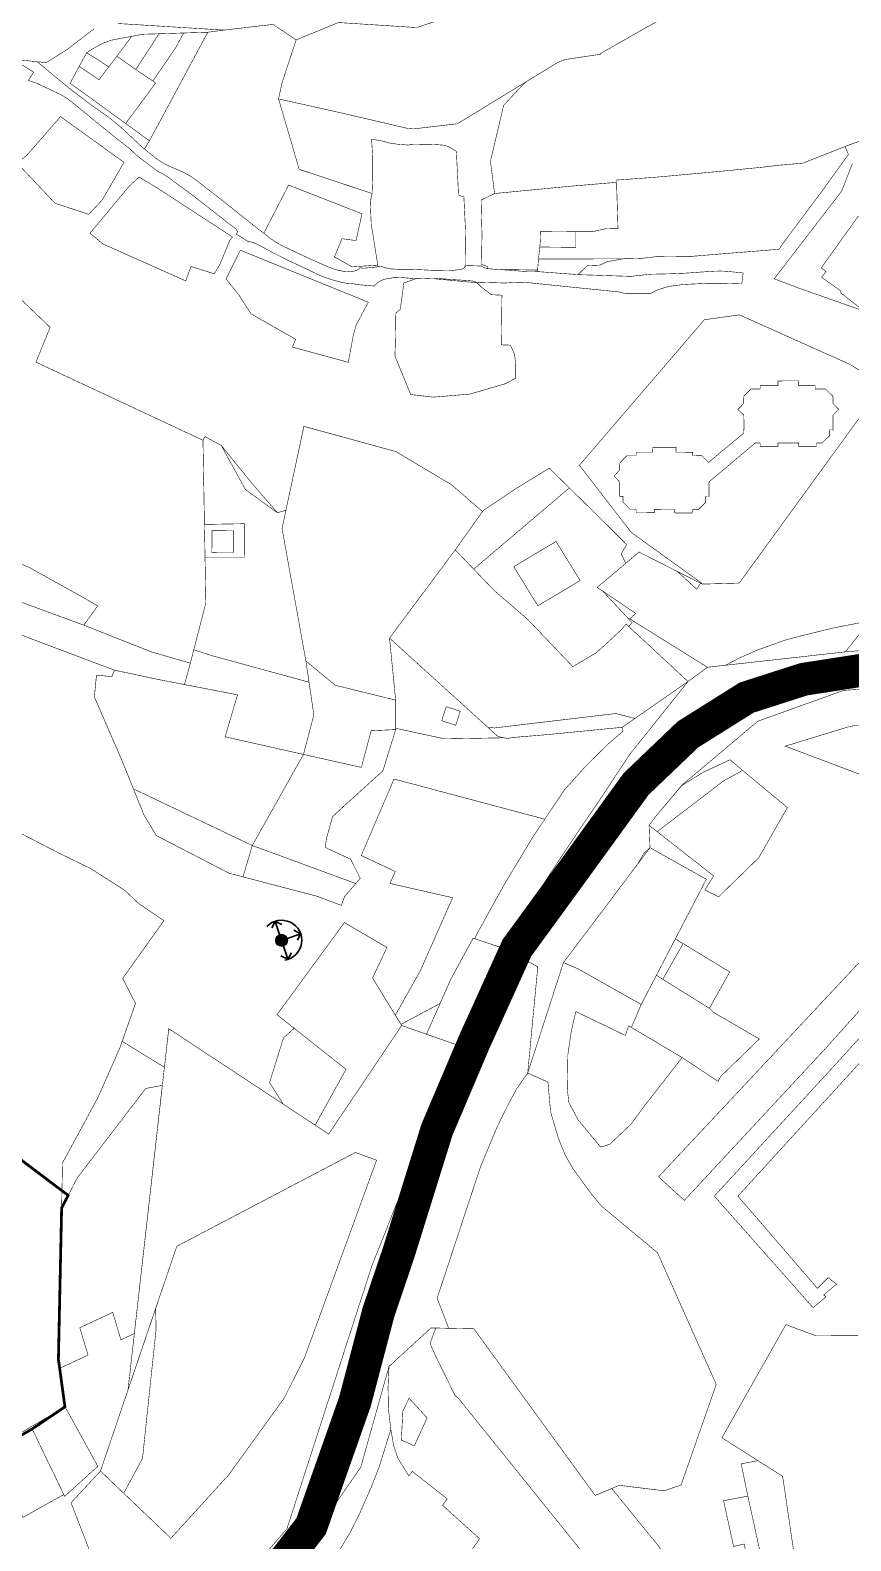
# Model space of a CAD drawing. Header units: millimetres. Extents: x 21689 to 31331, y 37531 to 43751.
# Drawn here: x 23511 to 23810, y 38661 to 39211 of the extents above; entities that cross this region are included whole.
import ezdxf

# ---------------------------------------------------------------- set-up
doc = ezdxf.new("R2010")
doc.units = ezdxf.units.MM
for name, color, linetype, lineweight in [('0.15 - Видовые раскрытия', 22, 'Continuous', 9), ('00 границы ОКН', 1, 'Continuous', 40), ('CONTUR', 150, 'Continuous', 9)]:
    doc.layers.add(name, color=color, linetype=linetype, lineweight=lineweight)
doc.layers.add('00 Дороги', color=252, linetype='Continuous', lineweight=9, transparency=0.2)

# ---------------------------------------------------------------- blocks, each defined once
blk = doc.blocks.new('участки все')
at = {"layer": 'CONTUR', "const_width": 0.2}
for points in [[(956.74, 1330.37), (920.72, 1327.95), (889.53, 1316.72), (861.82, 1293.4), (852.51, 1282.26), (849.91, 1278.79), (850.25, 1270.64), (847.94, 1268.49), (845.79, 1264.73), (818.74, 1228.79), (805.72, 1188.53), (809.4, 1227.26), (797.16, 1233.89), (802.08, 1242.9), (809.02, 1253.7), (813.84, 1261.04), (818.74, 1268.49), (824.52, 1277.16), (831.02, 1286.66), (842.9, 1304.66), (864.09, 1331.19), (871.17, 1336.36), (873.38, 1336.62), (921.35, 1341.97), (950.23, 1344.31)], [(926.38, 1527.9), (922.83, 1526.69), (921.25, 1526.06), (905.9, 1520.02), (902.86, 1519.74), (896.52, 1519.2), (892.55, 1518.68), (877.95, 1517.23), (851.91, 1514.85), (838.04, 1513.84), (838.06, 1513.03), (821.39, 1511.62), (793.69, 1508.96), (792.16, 1520.7), (793.7, 1527.22), (794.34, 1529.94), (795.13, 1533.29), (796.96, 1541.08), (803.41, 1548), (805.14, 1549.65), (816.59, 1556.66), (819.13, 1557.72), (832.21, 1559.69), (832.17, 1559.89), (843.21, 1566.22), (859.21, 1575.26)], [(713.01, 1570.56), (695.15, 1568.48), (656.45, 1570.89)], [(647.9, 1568.98), (637.94, 1561.33), (630.41, 1556.61), (611.4, 1558.62)], [(926.18, 1500.84), (912.56, 1481.83), (914.3, 1480.58), (912.75, 1478.43), (919.53, 1473.58), (919.81, 1472.66), (928.16, 1466.14), (904.25, 1474.55), (895.46, 1477.88), (920.04, 1509.84), (923.93, 1519.88)], [(928.16, 1466.14), (919.81, 1472.66), (919.53, 1473.58), (912.75, 1478.43), (914.3, 1480.58), (912.56, 1481.83), (926.18, 1500.84)], [(621.45, 1557.55), (627.17, 1556.95), (632.74, 1552.33), (639.33, 1546.87), (647.26, 1540.91), (653.19, 1536.73), (657.6, 1533.11), (665.56, 1525.69), (670.25, 1521.89), (672.67, 1520.24), (675.31, 1518.9), (680.16, 1516.79), (682.84, 1515.34), (685.17, 1513.73), (694.12, 1506.76), (695.71, 1505.51), (699.46, 1502.5), (704.12, 1498.79), (706.23, 1497.12), (709.64, 1494.47), (712.29, 1492.42), (713.95, 1491.26), (715.83, 1490.18), (722.77, 1486.88), (726.75, 1485.03), (733.15, 1482.19), (734.91, 1481.55), (736.63, 1481.02), (738.72, 1480.61), (740.61, 1480.5), (742.62, 1480.7), (743.54, 1480.99), (744.33, 1481.52), (744.58, 1481.89), (746.22, 1481.73), (752.54, 1482.4), (752.69, 1482.32), (753.74, 1481.93), (755.83, 1481.5), (758.06, 1481.37), (762.58, 1481.36), (766.33, 1481.21), (770.76, 1480.99), (777.64, 1480.88), (780.82, 1481.21), (781.91, 1481.46), (782.64, 1481.91), (783.33, 1482.72), (789.15, 1482.53), (789.79, 1481.97), (790.2, 1481.8), (791.33, 1481.56), (793.51, 1481.37), (799.34, 1481), (804.41, 1480.58), (809.28, 1480.51), (824.02, 1479.41), (838.64, 1478.92), (843.32, 1478.77), (848.97, 1479.42), (850.7, 1479.55), (857.56, 1479.71), (862.75, 1479.92), (868.47, 1480.32), (873.99, 1480.67), (876.02, 1480.71), (877.29, 1480.65), (878.43, 1480.59), (884.16, 1480.02), (883.67, 1476.15), (879.85, 1476.28), (871.27, 1476.24), (865.04, 1475.95), (862.35, 1475.79), (858.22, 1475.29), (856.17, 1474.84), (854.22, 1474.24), (852.23, 1473.48), (850.42, 1472.44), (840.96, 1472.51), (840.25, 1472.88), (838.7, 1473.13), (811.29, 1475.92), (805.77, 1476.5), (802.89, 1476.61), (800.14, 1476.51), (797.39, 1476.35), (787.09, 1476.65), (785.73, 1477.05), (784.38, 1477.22), (779.09, 1477.56), (773.4, 1477.98), (770.51, 1477.99), (767.85, 1477.88), (764.99, 1477.93), (764.37, 1477.98), (759.47, 1478.36), (756.71, 1478.27), (754.92, 1477.96), (753.96, 1477.8), (752.64, 1477.38), (751.42, 1476.72), (750.34, 1475.79), (749.95, 1475.22), (743.34, 1475.81), (742.87, 1475.97), (741.38, 1476.16), (739.83, 1476.26), (738.38, 1476.49), (735.35, 1477.3), (732.45, 1478.2), (729.57, 1479.33), (724.86, 1481.65), (718.68, 1484.52), (713.06, 1487.34), (707.68, 1490.28), (706.27, 1490.9), (704.79, 1491.36), (704.03, 1491.42), (704.03, 1491.42), (699.64, 1494.17), (699.98, 1494.75), (700.02, 1495.07), (699.94, 1495.38), (699.55, 1495.96), (698.53, 1496.81), (696.34, 1498.4), (693.74, 1500.51), (684.8, 1507.5), (674.97, 1514.77), (672.7, 1516.25), (671.45, 1516.72), (663.12, 1523.02), (660.84, 1525.27), (655.62, 1529.35), (647.37, 1536.04), (638.41, 1543.35), (635.66, 1545.02), (626.98, 1549.12), (623.96, 1550.13), (625.85, 1553.17), (621.23, 1556.06)], [(930.35, 1353.28), (917.12, 1350.72), (904.65, 1347.66), (899.25, 1346.21), (889.07, 1342.54), (882.41, 1339.55), (877.69, 1337.1), (873.38, 1336.62), (871.17, 1336.36), (842.87, 1354.01), (845.06, 1355.96), (831.04, 1365.49), (837.51, 1370.92), (840.02, 1373.05), (842.55, 1375.17), (846.23, 1378.35), (860.2, 1371.27), (867.25, 1364.8), (868.63, 1367), (869.3, 1366.66), (882.73, 1367.04), (899.76, 1390.46), (934.89, 1438.8)], [(577.06, 1364.85), (655.27, 1335.31), (654.32, 1332.97), (648.73, 1333.51), (647.97, 1325.54), (657.89, 1302.7), (666.04, 1282.53), (670.51, 1275.06), (697.05, 1261.33), (702.08, 1260.02), (729.13, 1252.92), (737.88, 1249.64), (739.13, 1252.96), (744.77, 1259.46), (741.28, 1266.45), (733.2, 1270.16), (732.06, 1270.76), (732.42, 1273.86), (734.72, 1282.04), (753.01, 1298.65), (757.66, 1313.65), (757.99, 1314.07), (775.53, 1310.28), (797.14, 1310.67), (798.36, 1310.42), (800.58, 1310.81), (812.77, 1311.83), (840.03, 1314.49), (840.43, 1313.12), (834.67, 1308.09), (826.52, 1300.03), (818.91, 1291.46), (811.95, 1281.02), (757.06, 1295.66), (745.12, 1267.8), (757.52, 1261.97), (755.57, 1257.62), (778.36, 1252.43), (777.3, 1249.94), (766.71, 1225.96), (757.55, 1209.64), (749.24, 1223.19), (754.49, 1234.29), (739, 1243.37), (714.45, 1209.8), (720.68, 1204.85), (716.82, 1201.35), (711.75, 1185.08), (716.71, 1177.24), (675.05, 1204.71), (673.48, 1190.64), (658.11, 1200.1), (662.94, 1213.93), (658.28, 1223.04), (673.29, 1244.07), (664.05, 1250.34), (659.1, 1255.07), (646.56, 1263.08), (635.07, 1268.67), (615.96, 1278.55)], [(618.89, 1056.13), (637.3, 1066.95), (634.9, 1084.16), (636.38, 1155.84), (649.18, 1179.44), (657.33, 1197.9), (662.93, 1213.93), (658.27, 1223.04), (673.29, 1244.07), (664.05, 1250.34), (659.1, 1255.06), (646.56, 1263.07), (635.08, 1268.67), (615.96, 1278.54)], [(705.55, 1008.01), (718.07, 1022.53), (749.01, 1118.36), (780.9, 1198.47), (768.88, 1202.69), (777.75, 1222.79), (785.87, 1237.69), (797.16, 1233.89), (809.4, 1227.26), (805.72, 1188.53), (801.71, 1182.79), (798.28, 1176.44), (794.57, 1168.88), (788.46, 1154.18), (772.75, 1106.5), (776.95, 1095.57), (770.51, 1095.7), (755.23, 1081.64), (744.94, 1044.94), (723.26, 1013.59)], [(910.25, 961.97), (898.54, 1041.63), (876.42, 1055.7), (899.72, 1096.91), (899.72, 1096.91), (910.72, 1092.82), (925.98, 1092.88)], [(736.5, 1013.5), (740.79, 1020.69), (744.31, 1027.54), (748.73, 1037.6), (751.76, 1045.33), (755.89, 1058.77), (756.97, 1052.67), (758.47, 1048.17), (762.45, 1041.79), (763.7, 1043.45), (776.4, 1033.46), (774.72, 1031.1), (788.19, 1018.92), (779.19, 1005.6)]]:
    blk.add_lwpolyline(points, dxfattribs=at)
for points in [[(716.28, 1549.23), (721.42, 1564.93), (736.87, 1571.24), (765.25, 1569.41), (795.86, 1579.4), (868.74, 1611.75), (873.57, 1610.47), (870.76, 1600.73), (872.9, 1595.97), (867.78, 1579.94), (859.21, 1575.26), (843.21, 1566.22), (832.17, 1559.89), (832.21, 1559.69), (819.13, 1557.72), (816.59, 1556.66), (780.13, 1534.36), (764.12, 1532.49), (762.05, 1532.66), (749.46, 1535.61), (734.37, 1539.1), (715.02, 1543.42), (716.28, 1549.23)], [(689.26, 1567.71), (695.15, 1568.48), (713.01, 1570.56), (721.42, 1564.93), (716.28, 1549.23), (715.02, 1543.42), (722.55, 1517.75), (749.07, 1508.97), (748.41, 1506.13), (748.74, 1497.99), (751.14, 1482.87), (741.79, 1482.22), (735.39, 1485.88), (738.12, 1492.49), (743.24, 1491.81), (745.39, 1501.58), (718.69, 1512.02), (709.64, 1494.47), (706.23, 1497.12), (704.12, 1498.79), (699.46, 1502.5), (695.71, 1505.51), (694.12, 1506.76), (685.17, 1513.73), (682.84, 1515.34), (680.16, 1516.79), (675.31, 1518.9), (672.67, 1520.24), (670.25, 1521.89), (666.16, 1525.22), (666.73, 1526.01), (668.02, 1528.17), (674.5, 1540.19), (689.26, 1567.71)], [(645.14, 1560.23), (647.01, 1561.45), (650.77, 1563.59), (652.41, 1564.17), (654.03, 1564.79), (661.55, 1566.2), (656.16, 1558.98), (653.2, 1555.05), (650.08, 1557.18), (645.14, 1560.23)], [(661.55, 1566.2), (665.65, 1566.97), (671.55, 1567.15), (663.01, 1554.13), (656.16, 1558.98), (661.55, 1566.2)], [(680.47, 1567.43), (689.26, 1567.71), (674.5, 1540.19), (668.02, 1528.17), (659.34, 1534.47), (663.85, 1540.47), (670.24, 1549.15), (669.26, 1549.93), (677.62, 1562.12), (680.47, 1567.43)], [(671.55, 1567.15), (680.47, 1567.43), (677.62, 1562.12), (669.26, 1549.93), (663.01, 1554.13), (671.55, 1567.15)], [(639.14, 1549.14), (642.45, 1555.25), (649.66, 1550.41), (653.2, 1555.05), (656.16, 1558.98), (663.01, 1554.13), (669.26, 1549.93), (670.24, 1549.15), (663.85, 1540.47), (659.34, 1534.47), (639.14, 1549.14)], [(642.45, 1555.25), (645.14, 1560.23), (650.08, 1557.18), (653.2, 1555.05), (649.66, 1550.41), (642.45, 1555.25)], [(635.67, 1536.96), (656.3, 1522.08), (658.74, 1520.31), (656.47, 1516.37), (650.89, 1506.66), (645.94, 1501.37), (633.66, 1505.39), (621.51, 1518.28), (620.48, 1520.54), (623.33, 1522.83), (635.67, 1536.96)], [(748.88, 1528.7), (752.08, 1528.24), (755.47, 1527.34), (758.32, 1526.91), (762.57, 1526.56), (762.63, 1526.76), (769.31, 1526.89), (772.71, 1526.76), (774.06, 1526.65), (775.19, 1526.56), (776.24, 1526.29), (777.36, 1525.76), (778.69, 1525.03), (779.75, 1524.29), (780.55, 1508.35), (782.49, 1507.69), (783.08, 1495.46), (782.93, 1482.26), (782.64, 1481.91), (781.91, 1481.47), (780.82, 1481.21), (777.65, 1480.89), (770.76, 1480.99), (766.33, 1481.21), (762.58, 1481.36), (758.06, 1481.37), (755.83, 1481.5), (753.74, 1481.93), (752.54, 1482.4), (751.24, 1482.27), (751.14, 1482.87), (748.74, 1497.99), (748.41, 1506.13), (749.08, 1508.97), (749.29, 1514.63), (749.28, 1522.38), (748.88, 1528.7)], [(838.04, 1513.84), (851.91, 1514.85), (877.95, 1517.23), (892.55, 1518.68), (896.52, 1519.2), (902.86, 1519.74), (905.9, 1520.02), (921.25, 1526.06), (922.49, 1523.19), (913.25, 1510.37), (898.87, 1491.05), (897.2, 1488.64), (875.86, 1486.92), (865.79, 1486.09), (852.66, 1485.96), (847.11, 1485.33), (840.56, 1485.18), (834.26, 1485.16), (809.65, 1485.06), (810.12, 1489.47), (823.26, 1489.33), (823.26, 1495.07), (829.2, 1495.02), (834.45, 1496.2), (838.59, 1496.3), (838.16, 1509.95), (838.04, 1513.84)], [(670.66, 1511.11), (698.27, 1493.11), (697.27, 1491.9), (693.8, 1483.42), (691.64, 1479.69), (683.18, 1482.36), (681.19, 1477.14), (650.91, 1490.66), (646.38, 1494.52), (660.73, 1511.71), (664.23, 1514.95), (670.66, 1511.11)], [(718.69, 1512.02), (745.39, 1501.58), (743.24, 1491.81), (738.12, 1492.49), (735.39, 1485.88), (741.79, 1482.22), (751.14, 1482.87), (751.24, 1482.26), (746.22, 1481.73), (744.58, 1481.89), (744.33, 1481.52), (743.54, 1480.99), (742.62, 1480.7), (740.61, 1480.5), (738.72, 1480.61), (736.63, 1481.02), (734.91, 1481.55), (733.15, 1482.19), (726.75, 1485.03), (722.77, 1486.88), (715.83, 1490.18), (713.95, 1491.26), (712.29, 1492.42), (709.64, 1494.47), (718.69, 1512.02)], [(793.7, 1508.96), (821.39, 1511.62), (838.06, 1513.02), (838.16, 1509.95), (838.59, 1496.3), (834.45, 1496.2), (829.2, 1495.02), (810.45, 1495.17), (810.34, 1491.56), (809.65, 1485.06), (809.32, 1481.06), (794.6, 1481.3), (793.51, 1481.37), (791.23, 1481.59), (791.01, 1482.39), (788.89, 1483.16), (789.08, 1494.21), (788.91, 1500.23), (788.76, 1506.55), (793.7, 1508.96)], [(810.45, 1495.17), (823.26, 1495.07), (823.26, 1489.33), (810.12, 1489.47), (810.34, 1491.56), (810.45, 1495.17)], [(701.1, 1488.3), (747.71, 1469.35), (743.37, 1461.25), (742.26, 1457.47), (740.42, 1447.46), (720.07, 1453.01), (721.22, 1455.86), (704.97, 1465.13), (700.52, 1472.12), (695.91, 1477.81), (701.1, 1488.3)], [(809.65, 1485.06), (840.56, 1485.18), (834.55, 1484.1), (832.13, 1482.88), (827.39, 1482.68), (824.02, 1479.41), (809.28, 1480.51), (809.65, 1485.06)], [(590.14, 1465.48), (602.16, 1470.49), (612.09, 1479.36), (617.24, 1474.22), (631.87, 1460.18), (626.69, 1447.51), (687.51, 1419.07), (688.55, 1359.87), (682.92, 1337.87), (668.85, 1341.93), (644.13, 1351.71), (649.16, 1358.71), (644.27, 1361.6), (624.26, 1372.73), (615.04, 1376.64), (614.61, 1384.92), (590.6, 1414.13), (590.05, 1418.74), (589.28, 1430.37), (588.09, 1454.79), (590.14, 1465.48)], [(760.63, 1476.37), (764.99, 1477.92), (767.85, 1477.88), (770.51, 1477.99), (771.6, 1477.99), (771.98, 1477.87), (784.43, 1476.71), (787.37, 1476.37), (788.94, 1474.81), (792.47, 1472.09), (796.34, 1471.92), (796.12, 1453.82), (799.41, 1453.71), (800.92, 1450.46), (801.38, 1446.38), (801.37, 1443.4), (801.31, 1441.63), (797.48, 1439.62), (784.62, 1435.88), (771.28, 1434.77), (763.14, 1435.74), (757.87, 1448.55), (757.39, 1449.78), (757.54, 1453.8), (757.71, 1465.38), (759.35, 1466.81), (760.63, 1476.37)], [(590.14, 1465.48), (588.09, 1454.79), (589.28, 1430.37), (590.05, 1418.74), (590.6, 1414.13), (614.61, 1384.92), (615.04, 1376.64), (624.26, 1372.73), (644.27, 1361.6), (649.16, 1358.71), (644.13, 1351.71), (591.41, 1371.05), (579.99, 1377.85), (576.14, 1382.19), (556.04, 1415.83), (564.04, 1466.75), (590.14, 1465.48)], [(843.45, 1385.47), (824.55, 1409.95), (870.04, 1462.98), (882.81, 1464.74), (923.14, 1446.66), (932.45, 1440.76), (934.89, 1438.8), (882.73, 1367.04), (869.3, 1366.66), (868.94, 1367.09), (843.45, 1385.47)], [(890.37, 1438.96), (896.87, 1438.96), (896.88, 1440.69), (904.4, 1440.71), (904.39, 1438.98), (910.38, 1438.96), (910.39, 1437.73), (914.2, 1437.71), (916.84, 1435.08), (916.87, 1432.45), (918.96, 1430.3), (916.84, 1428.15), (916.84, 1422.84), (915.68, 1422.88), (915.68, 1420.77), (912.94, 1418.09), (910.85, 1418.07), (910.88, 1416.88), (910.62, 1416.87), (904.57, 1416.88), (904.36, 1416.86), (904.37, 1418.08), (896.88, 1418.09), (896.88, 1416.87), (896.69, 1416.85), (890.78, 1416.88), (890.36, 1416.88), (890.37, 1418.04), (888.51, 1418.09), (888.12, 1417.7), (871.72, 1403.88), (871.71, 1398.58), (870.53, 1398.56), (870.53, 1396.46), (867.85, 1393.78), (865.73, 1393.78), (865.53, 1392.54), (859.23, 1392.61), (859.23, 1393.82), (851.8, 1393.89), (851.81, 1392.68), (845.23, 1392.61), (845.22, 1393.82), (843.12, 1393.83), (840.42, 1396.54), (840.43, 1398.66), (839.23, 1398.64), (839.16, 1403.89), (837.17, 1406.01), (839.18, 1408.16), (839.26, 1410.84), (841.94, 1413.5), (845.22, 1413.51), (845.22, 1414.71), (851.25, 1414.72), (851.26, 1416.48), (859.75, 1416.46), (859.75, 1414.72), (865.75, 1414.7), (865.75, 1413.51), (869.08, 1413.47), (871.57, 1411.02), (884.2, 1421.51), (884.15, 1422.79), (884.45, 1422.85), (884.42, 1428.18), (882.27, 1430.32), (884.37, 1432.45), (884.39, 1435.1), (887.03, 1437.74), (890.37, 1437.73), (890.37, 1438.96)], [(890.37, 1438.96), (896.87, 1438.96), (896.88, 1440.69), (904.4, 1440.71), (904.39, 1438.98), (910.38, 1438.96), (910.39, 1437.73), (914.2, 1437.71), (916.84, 1435.08), (916.87, 1432.45), (918.96, 1430.3), (916.84, 1428.15), (916.84, 1422.84), (915.68, 1422.88), (915.68, 1420.77), (912.94, 1418.09), (910.85, 1418.07), (910.88, 1416.88), (910.62, 1416.87), (904.57, 1416.88), (904.36, 1416.86), (904.37, 1418.08), (896.88, 1418.09), (896.88, 1416.87), (896.69, 1416.85), (890.78, 1416.88), (890.36, 1416.88), (890.37, 1418.04), (888.51, 1418.09), (888.12, 1417.7), (871.72, 1403.88), (871.71, 1398.58), (870.53, 1398.56), (870.53, 1396.46), (867.85, 1393.78), (865.73, 1393.78), (865.53, 1392.54), (859.23, 1392.61), (859.23, 1393.82), (851.8, 1393.89), (851.81, 1392.68), (845.23, 1392.61), (845.22, 1393.82), (843.12, 1393.83), (840.42, 1396.54), (840.43, 1398.66), (839.23, 1398.64), (839.16, 1403.89), (837.17, 1406.01), (839.18, 1408.16), (839.26, 1410.84), (841.94, 1413.5), (845.22, 1413.51), (845.22, 1414.71), (851.25, 1414.72), (851.26, 1416.48), (859.75, 1416.46), (859.75, 1414.72), (865.75, 1414.7), (865.75, 1413.51), (869.08, 1413.47), (871.57, 1411.02), (884.2, 1421.51), (884.15, 1422.79), (884.45, 1422.85), (884.42, 1428.18), (882.27, 1430.32), (884.37, 1432.45), (884.39, 1435.1), (887.03, 1437.74), (890.37, 1437.73), (890.37, 1438.96)], [(724.97, 1338.68), (727.88, 1319), (724.09, 1304.62), (695.57, 1311.04), (700.09, 1326.33), (680.77, 1330.07), (682.92, 1337.87), (688.55, 1359.87), (688.26, 1376.25), (702.52, 1376.24), (702.58, 1388.67), (688.04, 1388.41), (687.51, 1419.07), (688.22, 1420.42), (694.17, 1417.16), (702.95, 1401.14), (714.59, 1392.65), (717.71, 1393.58), (716.29, 1386.93), (724.97, 1338.68)], [(687.51, 1419.07), (688.22, 1420.42), (694.17, 1417.16), (705.06, 1403.71), (714.59, 1392.65), (717.7, 1393.58), (716.29, 1386.93), (724.97, 1338.69), (726.09, 1330.94), (690.75, 1340.6), (684.17, 1342.76), (688.55, 1359.87), (688.27, 1376.25), (702.52, 1376.24), (702.58, 1388.67), (688.05, 1388.41), (687.51, 1419.07)], [(724.24, 1424.15), (757.74, 1414.95), (778.01, 1402.85), (789.27, 1393.08), (779.34, 1379.13), (755.42, 1347), (757.66, 1324.4), (757.66, 1313.66), (748.74, 1313.26), (745.17, 1299.89), (724.09, 1304.62), (727.88, 1319), (724.97, 1338.69), (716.29, 1386.93), (724.24, 1424.15)], [(724.26, 1424.13), (757.74, 1414.95), (778.01, 1402.85), (789.27, 1393.08), (779.34, 1379.13), (755.42, 1347), (757.66, 1324.4), (735.64, 1329.82), (724.97, 1338.69), (716.29, 1386.93), (717.7, 1393.58), (724.26, 1424.13)], [(786.06, 1372.12), (820.9, 1401.72), (813.55, 1408.9), (801.39, 1401.41), (789.55, 1393.48), (779.34, 1379.13), (786.06, 1372.12)], [(786.06, 1372.12), (820.9, 1401.72), (836.96, 1385.84), (841.72, 1381.04), (839.74, 1377.63), (841.46, 1374.26), (840.02, 1373.05), (837.51, 1370.92), (831.04, 1365.49), (833.05, 1364.12), (843.74, 1352.59), (842.46, 1351.25), (841.56, 1352.08), (839.46, 1349.68), (830.77, 1341.71), (822.16, 1336.58), (805.71, 1353.82), (793.55, 1364.32), (786.06, 1372.12)], [(690.77, 1386.12), (690.75, 1378.21), (698.67, 1378.17), (698.7, 1386.08), (690.77, 1386.12)], [(824.82, 1367.98), (813.45, 1361.17), (809.45, 1358.79), (806.65, 1363.24), (800.65, 1373.02), (816.02, 1382.18), (819.84, 1376.04), (821.65, 1373.09), (824.82, 1367.98)], [(824.82, 1367.98), (813.45, 1361.17), (809.45, 1358.79), (806.65, 1363.24), (800.65, 1373.02), (816.02, 1382.18), (819.84, 1376.04), (821.65, 1373.09), (824.82, 1367.98)], [(837.81, 1319.52), (793.6, 1314.27), (791.23, 1314.48), (755.42, 1347), (779.34, 1379.13), (793.55, 1364.32), (805.71, 1353.82), (822.16, 1336.58), (830.77, 1341.71), (839.46, 1349.68), (841.56, 1352.08), (864.09, 1331.19), (844.78, 1317.73), (837.81, 1319.52)], [(860.2, 1371.27), (868.63, 1367), (867.25, 1364.8), (860.2, 1371.27)], [(930.35, 1353.28), (921.35, 1341.97), (877.69, 1337.1), (882.41, 1339.55), (889.07, 1342.54), (899.25, 1346.21), (904.65, 1347.66), (917.12, 1350.72), (930.35, 1353.28)], [(655.27, 1335.31), (671.32, 1331.91), (700.09, 1326.33), (695.57, 1311.04), (724.09, 1304.62), (705.46, 1271.44), (662.18, 1292.09), (657.9, 1302.7), (647.98, 1325.54), (648.74, 1333.5), (654.33, 1332.97), (655.27, 1335.31)], [(776.05, 1321.99), (774.44, 1316.9), (779.53, 1315.27), (781.16, 1320.36), (776.05, 1321.99)], [(793.6, 1314.27), (837.81, 1319.52), (844.78, 1317.73), (840.13, 1314.5), (812.77, 1311.83), (800.58, 1310.82), (798.36, 1310.42), (794.9, 1311.15), (791.23, 1314.48), (793.6, 1314.27)], [(914.55, 1301.94), (943.62, 1290.96), (964.16, 1287.19), (975.57, 1283.07), (989.89, 1278.14), (1002.18, 1278.47), (1001.58, 1303.88), (961.39, 1309.14), (947.08, 1313.09), (940.85, 1313.63), (940.92, 1314.57), (935.32, 1314.9), (928.32, 1315.03), (925.77, 1315.3), (922.72, 1314.75), (899.47, 1307.63), (914.55, 1301.94)], [(724.09, 1304.62), (745.17, 1299.89), (748.74, 1313.26), (757.66, 1313.66), (753.01, 1298.66), (734.71, 1282.05), (732.42, 1273.86), (732.05, 1270.76), (733.2, 1270.16), (741.27, 1266.45), (744.77, 1259.46), (743.14, 1257.59), (705.46, 1271.44), (724.09, 1304.62)], [(879.33, 1302.67), (883.95, 1298.81), (876.98, 1294.94), (852.86, 1276.48), (849.91, 1278.79), (852.51, 1282.26), (861.83, 1293.29), (869.71, 1298.18), (879.33, 1302.67)], [(883.95, 1298.81), (900.26, 1285.22), (889.82, 1266.97), (875.22, 1252.75), (870.2, 1255.25), (873.4, 1260.35), (852.86, 1276.48), (876.98, 1294.94), (883.95, 1298.81)], [(757.06, 1295.66), (745.12, 1267.8), (757.52, 1261.97), (755.57, 1257.62), (778.36, 1252.43), (777.3, 1249.94), (766.71, 1225.96), (757.55, 1209.64), (759.6, 1206.29), (773.81, 1213.88), (777.74, 1222.79), (785.87, 1237.7), (786.41, 1237.53), (787.53, 1239.76), (797.23, 1257.31), (807.57, 1274.45), (811.95, 1281.02), (757.06, 1295.66)], [(705.46, 1271.44), (702.08, 1260.02), (697.05, 1261.33), (670.51, 1275.07), (666.04, 1282.53), (662.18, 1292.09), (705.46, 1271.44)], [(705.46, 1271.44), (743.14, 1257.59), (739.13, 1252.97), (737.88, 1249.65), (729.15, 1252.92), (702.08, 1260.02), (705.46, 1271.44)], [(870.76, 1259.15), (847.05, 1213.54), (824.03, 1226.53), (818.74, 1228.79), (850.25, 1270.64), (861.31, 1264.44), (870.76, 1259.15)], [(853.36, 1150.74), (955.7, 1260.12), (962.73, 1251.52), (913.51, 1196.83), (862.74, 1142.16), (853.36, 1150.74)], [(728.35, 1169.57), (739.57, 1189.92), (714.45, 1209.8), (739, 1243.36), (754.48, 1234.28), (749.23, 1223.19), (759.84, 1205.86), (733.27, 1166.32), (728.35, 1169.57)], [(918.2, 1192.15), (963.51, 1242.16), (981.48, 1225.74), (977.58, 1221.05), (964.3, 1233.55), (882.26, 1143.71), (911.17, 1110.13), (915.08, 1114.03), (918.2, 1111.68), (913.51, 1107.77), (914.29, 1107), (909.6, 1103.09), (873.67, 1143.71), (918.2, 1192.15)], [(871.9, 1212.13), (879.26, 1225.37), (862.32, 1235.72), (859.43, 1237.37), (852.59, 1224.19), (854.88, 1222.69), (871.9, 1212.13)], [(879.26, 1225.37), (871.89, 1212.13), (854.88, 1222.69), (862.32, 1235.72), (879.26, 1225.37)], [(852.59, 1224.19), (854.88, 1222.69), (871.89, 1212.13), (873.3, 1210.69), (890.05, 1200.96), (875.97, 1187.29), (875.05, 1185.51), (861.94, 1194.19), (843.48, 1205.17), (847.05, 1213.54), (852.59, 1224.19)], [(823.25, 1210.94), (841.25, 1202.27), (842.51, 1205.75), (861.94, 1194.19), (847.97, 1176.25), (843.31, 1169.89), (835.6, 1162.59), (832.29, 1161.57), (824.19, 1171.32), (820.7, 1177.79), (820.14, 1182.78), (820.34, 1195.21), (821.57, 1203.62), (823.25, 1210.94)], [(675.06, 1204.7), (733.27, 1166.32), (759.84, 1205.86), (780.9, 1198.47), (749.01, 1118.36), (718.07, 1022.53), (705.55, 1008.01), (659.44, 980.4), (639.48, 1032), (650.19, 1043.56), (675.83, 1019.07), (696.89, 1042.19), (717.07, 1070.12), (724.52, 1084.99), (750.71, 1156.8), (743, 1159.61), (677.97, 1125.44), (660.22, 1073.17), (675.06, 1204.7)], [(813.1, 1185.28), (814.05, 1174.45), (816.85, 1164.9), (819.29, 1158.82), (822.46, 1153.32), (828.93, 1144.5), (832.55, 1140.1), (852.98, 1123.08), (874.36, 1075.11), (861.56, 1038.5), (855.4, 1036.38), (839.1, 1038.35), (830.28, 1034.67), (786.12, 1095.39), (776.95, 1095.57), (772.75, 1106.5), (788.46, 1154.18), (794.57, 1168.88), (798.28, 1176.44), (801.71, 1182.79), (805.72, 1188.53), (813.1, 1185.28)], [(666.65, 1182.92), (672.71, 1184.08), (662.52, 1093.64), (657.63, 1091.36), (654.65, 1101.38), (642.69, 1095.78), (645.65, 1085.79), (635.35, 1080.99), (634.9, 1084.16), (636.04, 1139.43), (641.82, 1150.46), (666.65, 1182.92)], [(677.97, 1125.44), (743, 1159.61), (750.71, 1156.8), (724.52, 1084.99), (717.07, 1070.12), (696.89, 1042.19), (675.83, 1019.07), (650.19, 1043.56), (677.97, 1125.44)], [(677.97, 1125.44), (743, 1159.61), (750.71, 1156.8), (724.52, 1084.99), (717.07, 1070.12), (696.89, 1042.19), (675.83, 1019.07), (658.65, 1035.47), (665.49, 1048.16), (670.44, 1095.15), (670.27, 1102.77), (677.97, 1125.44)], [(670.27, 1102.77), (670.44, 1095.15), (665.49, 1048.16), (658.65, 1035.47), (650.19, 1043.56), (670.27, 1102.77)], [(770.21, 1090.14), (772.25, 1095.66), (776.95, 1095.57), (786.12, 1095.39), (830.28, 1034.67), (836.33, 1037.19), (853.98, 1015.47), (846.17, 1007.58), (838.73, 1000.02), (835.17, 1002.14), (780.97, 1069.47), (779.24, 1071.17), (772.81, 1084.24), (770.66, 1088.84), (770.21, 1090.14)], [(703.73, 977.02), (713.98, 986.3), (719.18, 991.34), (722.65, 995.17), (727.73, 1001.17), (732.01, 1006.56), (736.5, 1013.5), (740.79, 1020.69), (744.31, 1027.54), (748.73, 1037.6), (751.76, 1045.33), (755.89, 1058.77), (755.04, 1066.11), (754.88, 1074.11), (755.23, 1081.64), (744.94, 1044.94), (723.26, 1013.59), (706.73, 995.32), (695.88, 982.58), (703.73, 977.02)], [(760.28, 1065.44), (762.54, 1070.09), (769.09, 1062.93), (764.45, 1052.73), (759.72, 1054.85), (760.28, 1065.44)], [(637.3, 1066.95), (625.33, 1058.89), (636.86, 1034.96), (637.16, 1034.35), (649.22, 1045.31), (637.3, 1066.95)], [(636.86, 1034.96), (632.17, 1032.4), (624.38, 1028.04), (621.95, 1026.66), (610.53, 1050.37), (625.33, 1058.89), (636.86, 1034.96)], [(885.87, 1034.42), (883.44, 1046.2), (889.55, 1047.35), (898.54, 1041.63), (903.92, 1005.05), (902.71, 1004.77), (897.46, 1003.55), (892.82, 1002.63), (885.87, 1034.42)], [(877.04, 1032.76), (885.87, 1034.42), (892.82, 1002.63), (887.7, 1001.69), (884.53, 1016.99), (880.67, 1016.09), (877.04, 1032.76)]]:
    blk.add_lwpolyline(points, close=True, dxfattribs=at)

msp = doc.modelspace()

# ---------------------------------------------------------------- hatches: boundary and pattern name
at = {"layer": '0.15 - Видовые раскрытия', "transparency": 33554687}
h = msp.add_hatch(color=256, dxfattribs=at)
h.dxf.hatch_style = 1
h.paths.add_polyline_path([(23604.99, 38879.96, 1), (23600.77, 38878.54, 1)])

# ---------------------------------------------------------------- linework, layer by layer
at = {"layer": '0.15 - Видовые раскрытия', "lineweight": 30}
for p, q in [((23600.57, 38886.11), (23599.32, 38883.81)), ((23600.57, 38886.11), (23602.17, 38881.36)), ((23600.57, 38886.11), (23603.01, 38885.02)), ((23609.74, 38881.57), (23604.99, 38879.96)), ((23609.74, 38881.57), (23607.28, 38882.91)), ((23609.74, 38881.57), (23608.73, 38879.3)), ((23605.2, 38872.39), (23602.6, 38873.56)), ((23605.2, 38872.39), (23603.6, 38877.14)), ((23605.2, 38872.39), (23606.48, 38874.75))]:
    msp.add_line(p, q, dxfattribs=at)
at = {"layer": '0.15 - Видовые раскрытия'}
msp.add_circle((23602.88, 38879.25), 2.23, dxfattribs=at)
at = {"layer": '0.15 - Видовые раскрытия', "lineweight": 30}
msp.add_arc((23602.87, 38879.24), 7.35, 278.8767, 136.876, dxfattribs=at)
at = {"layer": '00 границы ОКН', "const_width": 1}
msp.add_lwpolyline([(23483.16, 38818.05), (23525.18, 38786.35), (23522.8, 38781.77), (23521.63, 38726.52), (23521.63, 38726.52), (23522.09, 38723.34), (23524, 38709.31), (23512.09, 38701.26), (23497.28, 38692.73)], dxfattribs=at)
at = {"layer": '00 Дороги', "lineweight": 9, "const_width": 12}
msp.add_lwpolyline([(23816.38, 38978.01), (23792.94, 38974.35), (23772.18, 38967.68), (23750.79, 38954.24), (23731.93, 38936.19), (23707.97, 38903.14), (23688.53, 38876.46), (23673.16, 38842.56), (23659.46, 38810.33), (23645.55, 38765.67), (23638.14, 38743.77), (23629.57, 38711.14), (23613.63, 38665.88), (23597.49, 38644.95)], dxfattribs=at)

# ---------------------------------------------------------------- block references
at = {"layer": 'CONTUR'}
msp.add_blockref('участки все', (22886.75, 37642.36), dxfattribs=at)

doc.saveas('drawing.dxf')
